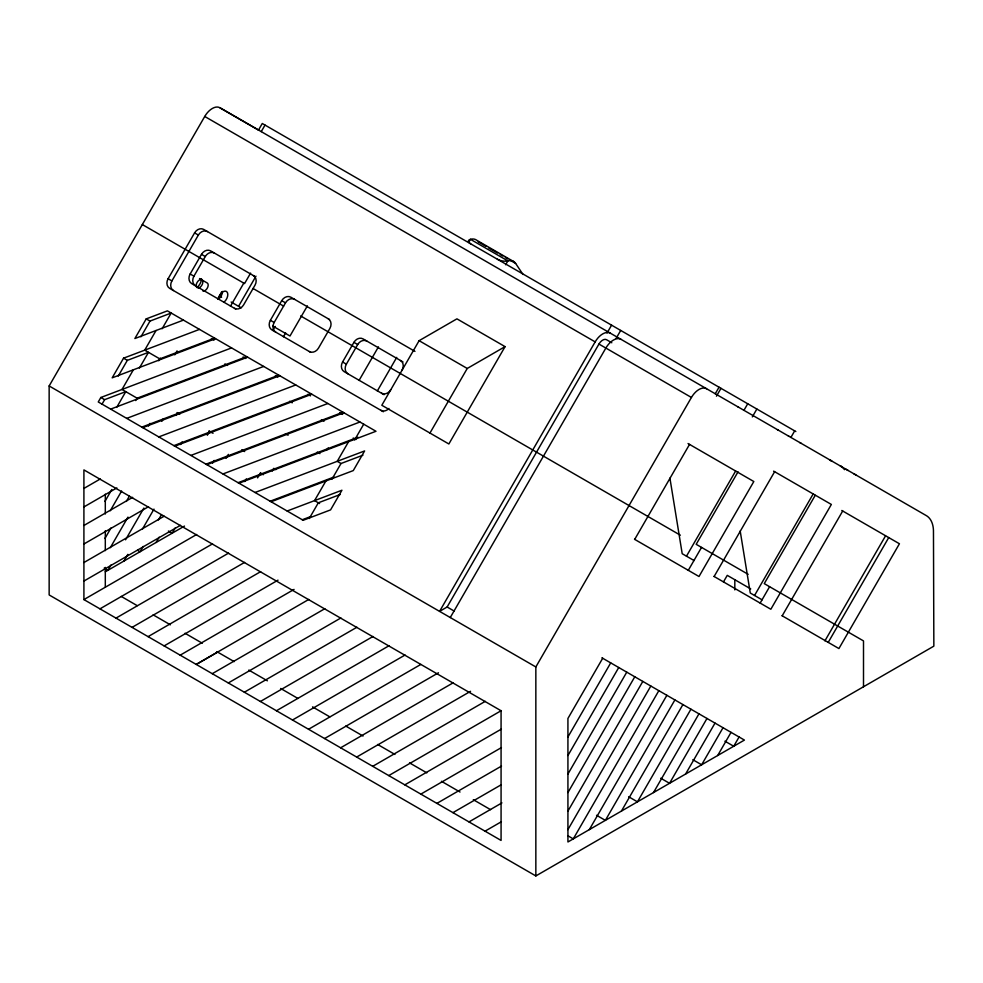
<?xml version="1.0" encoding="UTF-8"?>
<svg xmlns="http://www.w3.org/2000/svg" width="983" height="983" viewBox="0 0 983 983"><rect width="100%" height="100%" fill="white"/><g stroke="black" fill="none" stroke-linecap="round" stroke-linejoin="round"><path stroke-width="1.47" d="M49.15 385.963L204.734 116.473A15.126 8.736 -60 0 1 219.873 107.737L925.9 515.375A34.946 20.176 -60 0 1 933.469 532.086L933.85 646.15L535.846 875.939L49.15 594.948L49.15 385.963L535.846 666.953L535.846 875.939M383.382 411.754L169.678 288.375A7.569 6.181 -60 0 1 168.105 278.73L194.585 232.885A7.569 6.181 -60 0 1 203.714 229.42L414.961 351.386M231.57 347.908L100.844 397.488L98.263 401.961L303.194 520.277L330.583 509.882L341.937 490.234L287.159 511.013M199.475 329.391L123.539 358.181L112.185 377.841L215.523 338.644M239.016 483.218L375.973 431.279L167.405 310.861L146.221 318.885L134.88 338.533L183.428 320.126M258.492 130.051L262.277 123.502L795.849 431.549M173.463 290.55A7.569 6.181 -60 0 1 171.89 280.917L198.357 235.06A7.569 6.181 -60 0 1 207.499 231.607M102.048 404.136L104.628 399.676L125.787 391.639L116.707 407.367M118.243 376.096L127.323 360.368L148.482 352.344L139.402 368.06M140.938 336.788L150.006 321.072L171.165 313.049L162.097 328.764M261.245 131.624L265.017 125.074M133.356 369.817L122.003 389.465L137.129 398.201L246.696 356.645M156.039 330.509L144.698 350.157L159.824 358.893L214.601 338.115M235.687 309.018L191.722 283.632A7.569 6.181 -60 0 1 190.149 273.987L201.49 254.339A7.569 6.181 -60 0 1 210.62 250.874L254.597 276.272M195.494 285.807A7.569 6.181 -60 0 1 193.934 276.174L205.275 256.526A7.569 6.181 -60 0 1 214.405 253.061M135.752 400.585L137.288 397.931M158.754 360.749L160.29 358.095M174.777 354.838L177.063 350.87M217.734 299.201L219.873 295.514A15.126 8.736 -60 0 0 221.568 291.976M104.923 501.441L111.804 489.522M148.47 426.008L150.006 423.354M110.231 510.779L121.622 491.033M161.888 421.302L163.411 418.672M230.477 306.204L243.796 283.129M250.604 273.09L244.558 283.571L142.338 224.554M238.562 306.303L255.961 276.174M104.923 538.487L111.042 527.908M126.316 501.441L129.375 496.145M175.982 415.416L177.505 412.774M110.305 547.691L127.962 517.119M111.042 564.955L107.983 570.251L104.21 568.076M125.554 539.814L143.887 508.051M180.565 444.537L182.088 441.883M124.03 560.986L127.864 554.338M142.449 529.075L153.975 509.12M310.579 352.258L271.935 329.944A7.569 6.181 -60 0 1 270.374 320.311L281.716 300.663A7.569 6.181 -60 0 1 290.845 297.198L329.489 319.5M143.125 546.437L140.065 551.721L137.559 550.271M158.41 519.97L161.458 514.674M207.302 435.272L209.6 431.304M275.719 332.131A7.569 6.181 -60 0 1 274.159 322.485L285.5 302.838A7.569 6.181 -60 0 1 294.63 299.373M272.856 330.386L275.142 326.405M156.113 542.456L159.148 537.197M283.423 336.764L285.648 332.93M175.22 527.908L172.16 533.204L168.388 531.017M212.647 463.067L214.183 460.413M307.384 305.873L289.997 336.002L272.844 326.11M226.09 458.324L228.363 454.379M244.742 481.584L246.266 478.942M257.583 477.873L260.556 472.725M272.242 471.004L273.778 468.35L275.916 469.591M384.095 394.699L344.136 371.635A7.569 6.181 -60 0 1 342.576 361.99L353.917 342.342A7.569 6.181 -60 0 1 363.046 338.877L403.005 361.953M347.921 373.81A7.569 6.181 -60 0 1 346.36 364.177L357.701 344.529A7.569 6.181 -60 0 1 366.831 341.064M359.065 380.433L378.43 346.888M377.325 390.976L396.727 357.37M325.889 480.97L314.548 500.617L319.586 503.529M348.584 441.674L337.23 461.322L341.015 463.509L362.924 455.19M309.252 518.52L318.32 502.804L340.241 494.498M331.935 479.225L341.015 463.509M354.63 439.929L363.71 424.201M419.114 340.683L381.822 405.266L448.862 443.972L505.065 346.63L456.935 318.848L419.114 340.683L467.244 368.465L505.065 346.63M429.964 433.048L467.244 368.465M610.283 333.151A15.126 8.736 -60 0 0 595.157 341.887L439.573 611.377L447.13 607.003L598.942 344.062A7.569 4.362 -60 0 1 606.511 339.7L611.807 342.76M607.052 333.028L611.586 325.164M450.263 617.545L605.86 348.056A15.126 8.736 -60 0 1 620.986 339.332M616.181 338.299L620.715 330.435M535.846 666.953L691.43 397.464A15.126 8.736 -60 0 1 706.556 388.727M715.255 393.753L719.04 387.204M716.447 396.186L720.994 388.334M634.699 539.384L689.538 444.402M743.947 410.316L747.731 403.767M602.69 658.254L567.928 718.462L567.928 841.976L744.426 740.076L601.903 657.799M752.327 416.903L756.861 409.039M567.928 736.992L610.713 662.886M567.928 755.522L618.737 667.518M686.478 556.181L735.64 471.029M738.036 471.828L696.185 544.312L748.161 574.318M567.928 774.039L626.761 672.151M688.297 570.324L701.53 547.408M567.928 792.568L634.785 676.783M567.928 811.098L642.808 681.416M790.897 437.423L794.682 430.873M567.928 829.627L650.832 686.036M714.125 576.505L774.629 471.705M658.843 690.668L573.273 838.892L568.248 835.98M723.476 581.911L727.26 575.35L750.729 588.915M589.321 829.627L666.867 695.3M674.891 699.933L605.368 820.363L596.558 815.276M621.416 811.098L682.915 704.565M754.551 595.477L813.174 493.957M690.938 709.198L637.451 801.833L628.653 796.746M815.239 495.309L764.258 583.619L837.049 625.643M760.154 603.083L769.603 586.704M653.498 792.568L698.962 713.83M706.986 718.462L669.546 783.304L660.736 778.217M685.593 774.039L715.01 723.095M782.198 615.8L842.701 511M723.033 727.727L701.641 764.786L692.831 759.699M717.676 755.522L731.045 732.36M739.069 736.992L733.723 746.257L724.913 741.17M824.921 640.855L885.523 535.895M828.227 642.378L888.73 537.578M468.928 241.867L470.452 239.311A17.841 10.297 -60 0 1 476.767 240.27L514.207 261.883M505.606 264.759L507.892 260.925A17.841 10.297 -60 0 1 515.645 263.444L522.993 274.466M326.307 450.325L328.187 447.929M83.911 488.428L100.278 478.979M83.911 506.945L116.854 487.924M83.911 525.475L132.631 497.349M83.911 544.004L148.531 506.7M83.911 562.534L164.136 516.21M83.911 581.064L180.479 525.303M105.292 571.811L184.497 526.077M83.911 599.581L501.072 840.428L501.072 710.746L83.911 469.899L83.911 599.581L196.649 534.494M99.959 608.846L212.525 543.857M116.006 618.11L228.572 553.122M132.054 627.375L244.607 562.387M148.089 636.64L260.655 571.651M164.136 645.905L278.017 580.154M180.184 655.17L294.064 589.407M308.797 599.433L196.231 664.434L217.624 652.073M212.267 673.687L324.832 608.698M228.314 682.952L340.88 617.963M244.362 692.216L356.927 627.228M260.409 701.481L372.975 636.492M276.444 710.746L389.01 645.757M292.492 720.011L405.057 655.022M308.539 729.275L420.847 664.422M324.587 738.54L438.467 672.777M340.634 747.793L453.188 682.804M356.669 757.057L470.562 691.307M372.717 766.322L485.283 701.334M388.764 775.587L501.33 710.598M404.812 784.852L501.367 729.103M420.847 794.117L501.428 747.596M436.894 803.381L501.514 766.076M452.942 812.646L501.072 784.852M468.989 821.911L501.932 802.89M485.037 831.163L501.391 821.727M110.661 409.112L247.618 357.173M126.709 418.377L263.653 366.438M141.835 427.114L278.779 375.174M142.756 427.642L279.7 375.703M158.791 436.907L295.748 384.967M173.917 445.631L310.874 393.704M174.839 446.171L311.795 394.232M190.886 455.424L327.831 403.497M206.012 464.16L342.956 412.221M206.934 464.689L343.878 412.762M222.969 473.953L359.925 422.014M238.107 482.69L357.935 437.251M255.064 492.483L364.619 450.939L353.278 470.587L271.111 501.748M270.19 501.219L333.95 477.038M302.285 519.749L310.493 516.628M478.217 241.83L485.958 246.303M488.539 247.79L497.57 253.012M500.163 254.499L502.743 255.998M505.323 257.485L507.904 258.971M510.484 260.458L515.645 263.444M219.873 107.737L258.738 130.186M737.815 406.778L738.503 407.171M777.356 429.608L778.045 430.001M788.305 435.924L788.993 436.329M799.72 442.522L801.206 443.37M829.726 459.847L831.507 460.867M840.674 466.163L842.456 467.195M846.105 469.309L848.169 470.488M853.834 473.769L855.898 474.949M204.734 116.473L595.157 341.887M598.942 344.062L691.43 397.464M773.633 471.127L831.36 504.451L770.844 609.251L713.977 576.419M841.792 510.484L899.433 543.759L838.917 648.559L782.05 615.727M688.026 443.53L753.826 481.523L698.999 576.505L634.502 539.274M194.585 232.885L198.357 235.06M201.49 254.339L205.275 256.526M281.716 300.663L285.5 302.838M353.917 342.342L357.701 344.529M253.086 288.498L283.608 306.118M300.663 315.961L399.946 373.282M400.204 373.429L680.371 535.194M837.676 626.011L863.504 640.916L863.504 686.773M694.047 560.543L682.202 553.712L669.915 478.119M762.12 599.851L750.275 593.007L740.199 531.029M199.524 278.533L207.241 282.993A4.534 2.617 -60 0 1 207.241 288.228A4.534 2.617 -60 0 1 202.707 290.845M190.149 273.987L193.934 276.174M270.374 320.311L274.159 322.485M342.576 361.99L346.36 364.177M231.152 302.027L241.191 307.826M168.105 278.73L171.89 280.917M211.357 338.631L213.999 340.167M243.084 356.952L245.725 358.488M275.363 375.592L277.931 377.079M307.863 394.355L310.505 395.879M339.602 412.676L342.612 414.421M224.898 363.919L227.54 365.443M289.604 401.285L292.246 402.809M321.392 419.63L324.046 421.166M353.216 438.013L355.871 439.536M146.221 318.885L150.006 321.072M285.439 433.7L288.093 435.223M317.263 452.069L319.917 453.605M123.539 358.181L127.323 360.368M177.137 412.553L179.803 414.101M208.924 430.91L213.041 433.282M241.683 449.833L244.681 451.553M260.876 473.253L263.395 474.715M100.844 397.488L104.628 399.676M447.13 607.003L454.269 611.119M121.253 596.435L137.19 605.639M153.139 614.842L170.403 624.819M185.025 633.261L202.289 643.226M216.899 651.668L234.175 661.633M248.785 670.074L267.388 680.814M280.671 688.481L297.947 698.458M312.557 706.888L329.833 716.865M345.77 726.068L363.046 736.034M377.656 744.475L394.933 754.44M409.542 762.882L426.819 772.859M441.428 781.288L460.032 792.028M473.315 799.695L490.578 809.673M219.873 295.514L221.605 297.247M734.817 579.724L734.817 589.911M105.304 494.166L105.304 513.998M105.304 530.783L105.304 550.615M105.304 567.4L105.304 587.232M400.486 360.491A7.569 6.181 -60 0 1 402.059 370.136M328.285 318.811A7.569 6.181 -60 0 1 329.858 328.445L318.504 348.093A7.569 6.181 -60 0 1 309.375 351.558M253.417 275.584A7.569 6.181 -60 0 1 254.978 285.217L243.637 304.865A7.569 6.181 -60 0 1 234.507 308.33M840.33 465.967A34.946 20.176 -60 0 1 844.508 469.677M829.627 459.786A34.946 20.176 -60 0 1 831.901 461.383M470.636 243.784A7.569 3.084 11.6 0 1 470.452 239.311L507.892 260.925A7.569 3.084 11.6 0 1 497.373 259.229M390.706 389.784A7.569 6.181 -60 0 1 381.576 393.249M388.899 408.461A7.569 6.181 -60 0 1 380.925 410.341M201.49 278.73A7.569 4.362 -60 0 1 197.522 286.987M201.896 279.897A4.534 2.617 -60 0 1 202.166 284.615A4.534 2.617 -60 0 1 198.025 287.97M197.128 287.626A4.534 2.617 -60 0 1 197.128 282.391A4.534 2.617 -60 0 1 201.662 279.762M218.349 298.574A6.807 3.932 -60 0 1 226.409 291.435A6.807 3.932 -60 0 1 224.247 301.978M222.465 291.459A6.807 3.932 -60 0 1 218.902 298.881"/></g></svg>
